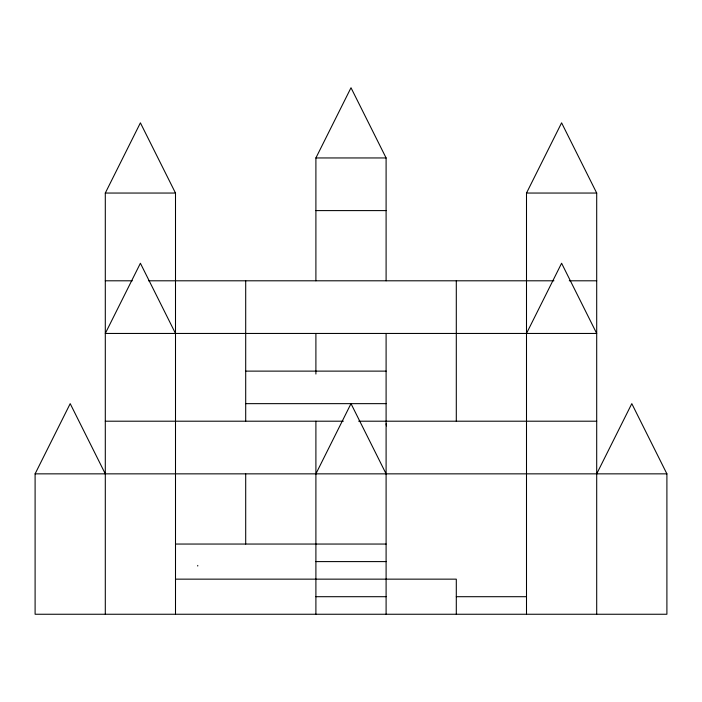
<?xml version="1.0" encoding="UTF-8"?>
<svg xmlns="http://www.w3.org/2000/svg" width="702" height="702" viewBox="0 0 702 702"><rect width="100%" height="100%" fill="white"/><g stroke="black" fill="none" stroke-linecap="round" stroke-linejoin="round"><path stroke-width="1.05" d="M197.745 566.04L197.745 565.408M105.3 614.25L105.3 193.05L140.4 122.85L175.5 193.05L175.5 614.25M596.7 473.85L631.8 403.65L666.9 473.85L666.9 614.25L35.1 614.25L35.1 473.85L70.2 403.65L105.3 473.85M315.9 280.8L315.9 157.95L351 87.75L386.1 157.95L386.1 280.8M315.9 473.85L351 403.65L386.1 473.85M526.5 614.25L526.5 193.05L561.6 122.85L596.7 193.05L596.7 614.25M526.5 333.45L561.6 263.25L596.7 333.45L105.3 333.45L140.4 263.25L175.5 333.45M315.9 157.95L386.1 157.95M105.3 193.05L175.5 193.05M526.5 193.05L596.7 193.05M315.9 210.6L386.1 210.6M105.3 280.8L132.301 280.8M148.499 280.8L553.922 280.8M569.278 280.8L596.7 280.8M245.7 371.121L386.1 371.121M245.7 403.65L386.1 403.65M105.3 421.2L343.322 421.2M358.678 421.2L596.7 421.2M35.1 473.85L666.9 473.85M175.5 544.05L386.1 544.05M315.9 561.6L386.1 561.6M175.5 579.15L456.3 579.15L456.3 614.25M315.9 596.7L386.1 596.7M456.3 596.7L526.5 596.7M386.1 423.771L386.477 425.93M456.3 280.8L456.3 421.2M386.1 333.45L386.1 614.25M315.9 333.45L315.9 374.034M315.9 421.2L315.9 614.25M245.7 280.8L245.7 421.2M245.7 473.85L245.7 544.05"/></g></svg>
